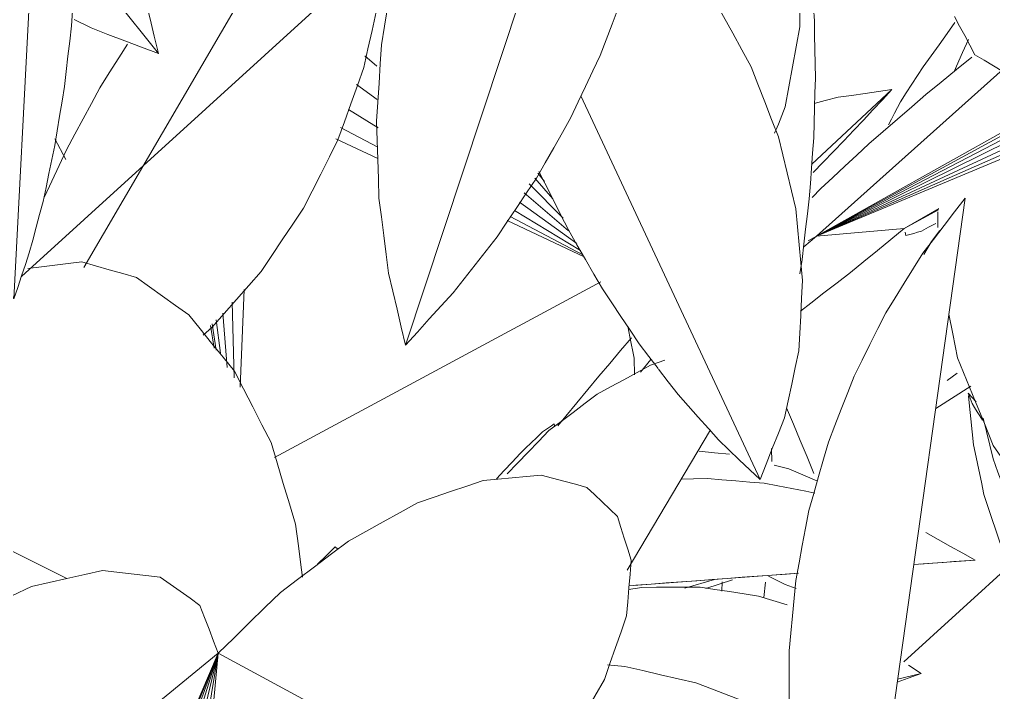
# Model space of a CAD drawing. Header units: metres. Extents: x 13.9 to 26.7, y -0.2 to 3.2.
# Drawn here: x 21.2129 to 21.2813, y 0.8365 to 0.8837 of the extents above; entities that cross this region are included whole.
import ezdxf

# ---------------------------------------------------------------- set-up
doc = ezdxf.new("R2010")
doc.units = ezdxf.units.M
doc.layers.add('Importações nas famílias', color=10, linetype='Continuous', lineweight=5)
doc.layers.add('Vegetação', color=7, linetype='Continuous', lineweight=5)

# ---------------------------------------------------------------- blocks, each defined once
blk = doc.blocks.new('Planta_pergolado_12200 - plantas pergolado_skp_Component_12-V2598-Corte 1')
at = {"layer": 'Importações nas famílias'}
for p, q in [((21.268309, 0.888205), (21.268421, 0.887362)), ((21.267823, 0.866906), (21.267661, 0.865906))]:
    blk.add_line(p, q, dxfattribs=at)
at = {"layer": 'Importações nas famílias', "flags": 128}
for points in [[(21.268421, 0.887362), (21.268487, 0.886428), (21.268553, 0.885495), (21.26862, 0.884561), (21.268686, 0.883628)], [(21.268686, 0.883628), (21.268704, 0.882625), (21.268722, 0.881623), (21.26874, 0.880621), (21.268757, 0.879619)], [(21.268757, 0.879619), (21.268727, 0.878572), (21.268696, 0.877524), (21.268666, 0.876477), (21.268635, 0.87543)], [(21.268635, 0.87543), (21.268557, 0.874362), (21.268478, 0.873294), (21.2684, 0.872227), (21.268321, 0.871159)], [(21.268321, 0.871159), (21.268197, 0.870096), (21.268072, 0.869033), (21.267948, 0.867969), (21.267823, 0.866906)]]:
    blk.add_lwpolyline(points, dxfattribs=at)
blk = doc.blocks.new('Planta_pergolado_12200 - plantas pergolado_skp_Component_16-V2602-Corte 1')
blk.add_blockref('Planta_pergolado_12200 - plantas pergolado_skp_Component_12-V2598-Corte 1', (0, 0))
blk = doc.blocks.new('Planta_pergolado_12200 - plantas pergolado_skp_Component_12-V40-Corte 1')
at = {"layer": 'Importações nas famílias'}
blk.add_line((16.651494, 0.854962), (16.651314, 0.854818), dxfattribs=at)
at = {"layer": 'Importações nas famílias', "flags": 128}
blk.add_lwpolyline([(16.652727, 0.853755), (16.652111, 0.854358), (16.651494, 0.854962)], dxfattribs=at)
blk = doc.blocks.new('Planta_pergolado_12200 - plantas pergolado_skp_Component_12-V41-Corte 1')
at = {"layer": 'Importações nas famílias'}
for p, q in [((16.630907, 0.851985), (16.62998, 0.852133)), ((16.61126, 0.846687), (16.61037, 0.846095)), ((16.61037, 0.846095), (16.612022, 0.845693)), ((16.619569, 0.843859), (16.621411, 0.843412))]:
    blk.add_line(p, q, dxfattribs=at)
at = {"layer": 'Importações nas famílias', "flags": 128}
for points in [[(16.625883, 0.852143), (16.624857, 0.851987), (16.623831, 0.851832), (16.622805, 0.851677), (16.621779, 0.851522)], [(16.62998, 0.852133), (16.628956, 0.852136), (16.627931, 0.852138), (16.626907, 0.85214), (16.625883, 0.852143)], [(16.621779, 0.851522), (16.620775, 0.851212), (16.619771, 0.850903)], [(16.61037, 0.846095), (16.611282, 0.84576), (16.612053, 0.845477)]]:
    blk.add_lwpolyline(points, dxfattribs=at)
blk = doc.blocks.new('Planta_pergolado_12200 - plantas pergolado_skp_Component_12-V42-Corte 1')
at = {"layer": 'Importações nas famílias'}
for p, q in [((16.629362, 0.867701), (16.628357, 0.868058)), ((16.625158, 0.863174), (16.630999, 0.853341))]:
    blk.add_line(p, q, dxfattribs=at)
at = {"layer": 'Importações nas famílias', "flags": 128}
for points in [[(16.633109, 0.865682), (16.632172, 0.866187), (16.631236, 0.866691), (16.630299, 0.867196), (16.629362, 0.867701)], [(16.636492, 0.863123), (16.635646, 0.863763), (16.634801, 0.864403), (16.633955, 0.865042), (16.633109, 0.865682)], [(16.639433, 0.860085), (16.638698, 0.860844), (16.637963, 0.861604), (16.637228, 0.862364), (16.636492, 0.863123)]]:
    blk.add_lwpolyline(points, dxfattribs=at)
blk = doc.blocks.new('Planta_pergolado_12200 - plantas pergolado_skp_Component_17-V2615-Corte 1')
at = {"layer": 'Importações nas famílias'}
blk.add_line((21.25649, 0.858995), (21.257207, 0.859891), dxfattribs=at)
at = {"layer": 'Importações nas famílias', "flags": 128}
for points in [[(21.255838, 0.861406), (21.255078, 0.860513), (21.254318, 0.85962), (21.253558, 0.858728)], [(21.253558, 0.858728), (21.252783, 0.857789), (21.252009, 0.856851), (21.251234, 0.855913), (21.25067, 0.855229)], [(21.250433, 0.855381), (21.250225, 0.855237), (21.250018, 0.855093), (21.24981, 0.85495), (21.249603, 0.854806)], [(21.250446, 0.855178), (21.250439, 0.855279), (21.250433, 0.855381)], [(21.249603, 0.854806), (21.249209, 0.854427), (21.248815, 0.854048), (21.248421, 0.853668), (21.248027, 0.853289)], [(21.248027, 0.853289), (21.247474, 0.8527), (21.24692, 0.852112), (21.246367, 0.851523)]]:
    blk.add_lwpolyline(points, dxfattribs=at)
blk = doc.blocks.new('Planta_pergolado_12200 - plantas pergolado_skp_Component_16-V2616-Corte 1')
blk.add_blockref('Planta_pergolado_12200 - plantas pergolado_skp_Component_17-V2615-Corte 1', (0, 0))
at = {"extrusion": (0, 0, -1), "zscale": -1}
for name in ['Planta_pergolado_12200 - plantas pergolado_skp_Component_12-V42-Corte 1', 'Planta_pergolado_12200 - plantas pergolado_skp_Component_12-V40-Corte 1', 'Planta_pergolado_12200 - plantas pergolado_skp_Component_12-V41-Corte 1']:
    blk.add_blockref(name, (-37.88655, -0.008219), dxfattribs=at)
blk = doc.blocks.new('Planta_pergolado_12200 - plantas pergolado_skp_-V2662-Corte 1')
for name in ['Planta_pergolado_12200 - plantas pergolado_skp_Component_16-V2602-Corte 1', 'Planta_pergolado_12200 - plantas pergolado_skp_Component_16-V2616-Corte 1']:
    blk.add_blockref(name, (0, 0))
blk = doc.blocks.new('Planta_pergolado_12200 - plantas pergolado_skp_Component_12-V143-Corte 1')
at = {"layer": 'Importações nas famílias'}
blk.add_line((16.674042, 0.872356), (16.671835, 0.915134), dxfattribs=at)
at = {"layer": 'Importações nas famílias', "flags": 128}
for points in [[(16.671375, 0.915215), (16.671178, 0.914609), (16.670981, 0.914004)], [(16.670981, 0.914004), (16.670824, 0.913271), (16.670668, 0.912538), (16.670511, 0.911805), (16.670354, 0.911072)], [(16.670354, 0.911072), (16.670242, 0.910229), (16.670129, 0.909386), (16.670016, 0.908543), (16.669903, 0.9077)], [(16.677494, 0.906476), (16.677104, 0.907359), (16.676714, 0.908242), (16.676324, 0.909125), (16.675935, 0.910009)], [(16.669903, 0.9077), (16.669837, 0.906766), (16.669771, 0.905833), (16.669705, 0.904899), (16.669639, 0.903965)], [(16.678679, 0.902778), (16.678383, 0.903702), (16.678086, 0.904627), (16.67779, 0.905551), (16.677494, 0.906476)], [(16.669639, 0.903965), (16.669621, 0.902963), (16.669603, 0.901961), (16.669585, 0.900959), (16.669567, 0.899957)], [(16.679477, 0.898956), (16.679278, 0.899911), (16.679078, 0.900867), (16.678878, 0.901822), (16.678679, 0.902778)], [(16.669567, 0.899957), (16.669598, 0.898909), (16.669629, 0.897862), (16.669659, 0.896815), (16.66969, 0.895768)], [(16.67988, 0.895053), (16.679779, 0.896028), (16.679678, 0.897004), (16.679578, 0.89798), (16.679477, 0.898956)], [(16.66969, 0.895768), (16.669768, 0.8947), (16.669847, 0.893632), (16.669925, 0.892564), (16.670004, 0.891497)], [(16.679882, 0.891112), (16.679881, 0.892097), (16.679881, 0.893082), (16.67988, 0.894067), (16.67988, 0.895053)], [(16.670004, 0.891497), (16.670128, 0.890433), (16.670253, 0.88937), (16.670377, 0.888307), (16.670502, 0.887244)], [(16.679484, 0.887176), (16.679583, 0.88816), (16.679683, 0.889144), (16.679782, 0.890128), (16.679882, 0.891112)], [(16.670502, 0.887244), (16.670669, 0.88621), (16.670837, 0.885177), (16.671004, 0.884143), (16.671172, 0.883109)], [(16.67869, 0.88329), (16.678888, 0.884262), (16.679087, 0.885233), (16.679285, 0.886205), (16.679484, 0.887176)], [(16.677508, 0.879497), (16.677804, 0.880445), (16.678099, 0.881394), (16.678394, 0.882342), (16.67869, 0.88329)], [(16.671172, 0.883109), (16.671379, 0.882129), (16.671585, 0.881149), (16.671792, 0.880169), (16.671999, 0.87919)], [(16.671999, 0.87919), (16.67224, 0.878286), (16.672481, 0.877383), (16.672722, 0.87648), (16.672963, 0.875577)], [(16.675953, 0.875839), (16.676342, 0.876753), (16.676731, 0.877668), (16.67712, 0.878583), (16.677508, 0.879497)], [(16.674042, 0.872356), (16.67452, 0.873227), (16.674997, 0.874097), (16.675475, 0.874968), (16.675953, 0.875839)], [(16.672963, 0.875577), (16.673233, 0.874772), (16.673502, 0.873966), (16.673772, 0.873161), (16.674042, 0.872356)]]:
    blk.add_lwpolyline(points, dxfattribs=at)
blk = doc.blocks.new('Planta_pergolado_12200 - plantas pergolado_skp_Component_16-V2680-Corte 1')
at = {"extrusion": (0, 0, -1), "zscale": -0.9999999999999999}
blk.add_blockref('Planta_pergolado_12200 - plantas pergolado_skp_Component_12-V143-Corte 1', (-37.88655, -0.008219), dxfattribs=at)
blk = doc.blocks.new('Planta_pergolado_12200 - plantas pergolado_skp_Component_17-V2712-Corte 1')
at = {"layer": 'Importações nas famílias'}
for p, q in [((21.19096, 0.80999), (21.226844, 0.839295)), ((21.226844, 0.839295), (21.212754, 0.806351)), ((21.214325, 0.808465), (21.226844, 0.839295)), ((21.21624, 0.810435), (21.226844, 0.839295)), ((21.226844, 0.839295), (21.218367, 0.812126)), ((21.226844, 0.839295), (21.220562, 0.813424)), ((21.222675, 0.81424), (21.226844, 0.839295)), ((21.224562, 0.814518), (21.226844, 0.839295)), ((21.247591, 0.828102), (21.226844, 0.839295))]:
    blk.add_line(p, q, dxfattribs=at)
at = {"layer": 'Importações nas famílias', "flags": 128}
for points in [[(21.24545, 0.851414), (21.246462, 0.851506), (21.247474, 0.851599), (21.248487, 0.851692), (21.249499, 0.851784)], [(21.249499, 0.851784), (21.250303, 0.851569), (21.251106, 0.851354), (21.251909, 0.851138), (21.252712, 0.850923)], [(21.240839, 0.849835), (21.241991, 0.85023), (21.243144, 0.850624), (21.244297, 0.851019), (21.24545, 0.851414)], [(21.252712, 0.850923), (21.253251, 0.850414), (21.253791, 0.849905), (21.25433, 0.849396), (21.254869, 0.848887)], [(21.235981, 0.847157), (21.237196, 0.847827), (21.23841, 0.848496), (21.239624, 0.849166), (21.240839, 0.849835)], [(21.254869, 0.848887), (21.255108, 0.84812), (21.255346, 0.847352), (21.255585, 0.846585), (21.255823, 0.845817)], [(21.231208, 0.843562), (21.232401, 0.844461), (21.233594, 0.84536), (21.234788, 0.846259), (21.235981, 0.847157)], [(21.255823, 0.845817), (21.255745, 0.844843), (21.255666, 0.843869), (21.255588, 0.842895), (21.255509, 0.84192)], [(21.213738, 0.84397), (21.214982, 0.84425), (21.216227, 0.84453), (21.217472, 0.844809), (21.218717, 0.845089)], [(21.218717, 0.845089), (21.219731, 0.844976), (21.220745, 0.844862), (21.221759, 0.844749), (21.222774, 0.844635)], [(21.222774, 0.844635), (21.223471, 0.844138), (21.224168, 0.843641), (21.224865, 0.843144), (21.225562, 0.842647)], [(21.208262, 0.841375), (21.209631, 0.842024), (21.211, 0.842673), (21.212369, 0.843321), (21.213738, 0.84397)], [(21.226844, 0.839295), (21.227935, 0.840362), (21.229026, 0.841429), (21.230117, 0.842495), (21.231208, 0.843562)], [(21.225562, 0.842647), (21.225883, 0.841809), (21.226203, 0.840971), (21.226524, 0.840133), (21.226844, 0.839295)], [(21.255509, 0.84192), (21.255119, 0.840806), (21.254729, 0.839692), (21.254339, 0.838578), (21.253949, 0.837464)], [(21.253949, 0.837464), (21.253273, 0.836285), (21.252598, 0.835107), (21.251923, 0.833929), (21.251248, 0.83275)]]:
    blk.add_lwpolyline(points, dxfattribs=at)
blk = doc.blocks.new('Planta_pergolado_12200 - plantas pergolado_skp_Component_16-V2713-Corte 1')
blk.add_blockref('Planta_pergolado_12200 - plantas pergolado_skp_Component_17-V2712-Corte 1', (0, 0))
blk = doc.blocks.new('Planta_pergolado_12200 - plantas pergolado_skp_Component_12-V120-Corte 1')
at = {"layer": 'Importações nas famílias'}
for p, q in [((16.76174, 0.54375), (16.75397, 0.599034)), ((16.755746, 0.596755), (16.756338, 0.595996)), ((16.756338, 0.595996), (16.75688, 0.595076))]:
    blk.add_line(p, q, dxfattribs=at)
at = {"layer": 'Importações nas famílias', "flags": 128}
for points in [[(16.756939, 0.59516), (16.756196, 0.596129), (16.755454, 0.597097), (16.754712, 0.598065), (16.75397, 0.599034)], [(16.759547, 0.590984), (16.758895, 0.592028), (16.758243, 0.593072), (16.757591, 0.594116), (16.756939, 0.59516)], [(16.761766, 0.586552), (16.761211, 0.58766), (16.760656, 0.588768), (16.760102, 0.589876), (16.759547, 0.590984)], [(16.763571, 0.581913), (16.763119, 0.583073), (16.762668, 0.584232), (16.762217, 0.585392), (16.761766, 0.586552)], [(16.764941, 0.577118), (16.764599, 0.578317), (16.764256, 0.579516), (16.763913, 0.580714), (16.763571, 0.581913)], [(16.765863, 0.572222), (16.765632, 0.573446), (16.765402, 0.57467), (16.765172, 0.575894), (16.764941, 0.577118)], [(16.766324, 0.567278), (16.766209, 0.568514), (16.766094, 0.56975), (16.765978, 0.570986), (16.765863, 0.572222)], [(16.766322, 0.562341), (16.766322, 0.563575), (16.766323, 0.56481), (16.766324, 0.566044), (16.766324, 0.567278)]]:
    blk.add_lwpolyline(points, dxfattribs=at)
blk = doc.blocks.new('Planta_pergolado_12200 - plantas pergolado_skp_Component_17-V2722-Corte 1')
at = {"layer": 'Importações nas famílias', "flags": 128}
for points in [[(21.279956, 0.881262), (21.279594, 0.881931), (21.279232, 0.882601), (21.27887, 0.88327), (21.278508, 0.883939)], [(21.282557, 0.879683), (21.281907, 0.880078), (21.281257, 0.880472), (21.280606, 0.880867), (21.279956, 0.881262)]]:
    blk.add_lwpolyline(points, dxfattribs=at)
blk = doc.blocks.new('Planta_pergolado_12200 - plantas pergolado_skp_Component_16-V2723-Corte 1')
blk.add_blockref('Planta_pergolado_12200 - plantas pergolado_skp_Component_17-V2722-Corte 1', (0, 0))
at = {"extrusion": (0, 0, -1), "zscale": -0.9999999999999998}
blk.add_blockref('Planta_pergolado_12200 - plantas pergolado_skp_Component_12-V120-Corte 1', (-38.033239, 0.272177), dxfattribs=at)
blk = doc.blocks.new('Planta_pergolado_12200 - plantas pergolado_skp_-V2728-Corte 1')
at = {"layer": 'Importações nas famílias'}
blk.add_line((21.265794, 0.913678), (21.213048, 0.8657), dxfattribs=at)
for name in ['Planta_pergolado_12200 - plantas pergolado_skp_Component_16-V2723-Corte 1', 'Planta_pergolado_12200 - plantas pergolado_skp_Component_16-V2713-Corte 1']:
    blk.add_blockref(name, (0, 0))
blk = doc.blocks.new('Planta_pergolado_12200 - plantas pergolado_skp_-V2729-Corte 1')
for name in ['Planta_pergolado_12200 - plantas pergolado_skp_-V2728-Corte 1', 'Planta_pergolado_12200 - plantas pergolado_skp_Component_16-V2680-Corte 1']:
    blk.add_blockref(name, (0, 0))
blk = doc.blocks.new('Planta_pergolado_12200 - plantas pergolado_skp_Component_12-V2739-Corte 1')
at = {"layer": 'Importações nas famílias'}
blk.add_line((21.268492, 0.873573), (21.274124, 0.878811), dxfattribs=at)
at = {"layer": 'Importações nas famílias', "flags": 128}
for points in [[(21.270359, 0.878274), (21.2713, 0.878408), (21.272242, 0.878543), (21.273183, 0.878677), (21.274124, 0.878811)], [(21.274124, 0.878811), (21.273457, 0.8781), (21.272791, 0.877389), (21.272124, 0.876677), (21.271457, 0.875966)], [(21.268664, 0.877844), (21.269446, 0.878043), (21.270359, 0.878274)], [(21.271457, 0.875966), (21.270741, 0.875223), (21.270026, 0.874479), (21.26931, 0.873736), (21.268594, 0.872992)]]:
    blk.add_lwpolyline(points, dxfattribs=at)
blk = doc.blocks.new('Planta_pergolado_12200 - plantas pergolado_skp_Component_12-V224-Corte 1')
at = {"layer": 'Importações nas famílias'}
for p, q in [((16.620865, 0.861857), (16.620848, 0.860945)), ((16.621285, 0.852485), (16.621409, 0.851422)), ((16.624367, 0.851872), (16.624334, 0.85251))]:
    blk.add_line(p, q, dxfattribs=at)
blk = doc.blocks.new('Planta_pergolado_12200 - plantas pergolado_skp_Component_17-V2740-Corte 1')
at = {"layer": 'Importações nas famílias', "flags": 128}
for points in [[(21.278551, 0.883516), (21.277995, 0.88274), (21.277438, 0.881963), (21.276882, 0.881187), (21.276326, 0.88041)], [(21.276326, 0.88041), (21.275929, 0.879799), (21.275532, 0.879187), (21.275135, 0.878575), (21.274738, 0.877963)], [(21.274738, 0.877963), (21.274527, 0.877557), (21.274316, 0.877151), (21.274105, 0.876746), (21.273894, 0.87634)]]:
    blk.add_lwpolyline(points, dxfattribs=at)
blk = doc.blocks.new('Planta_pergolado_12200 - plantas pergolado_skp_Component_16-V2741-Corte 1')
for name in ['Planta_pergolado_12200 - plantas pergolado_skp_Component_17-V2740-Corte 1', 'Planta_pergolado_12200 - plantas pergolado_skp_Component_12-V2739-Corte 1']:
    blk.add_blockref(name, (0, 0))
at = {"extrusion": (0, 0, -1), "zscale": -0.9999999999999999}
blk.add_blockref('Planta_pergolado_12200 - plantas pergolado_skp_Component_12-V224-Corte 1', (-37.88655, -0.008219), dxfattribs=at)
blk = doc.blocks.new('Planta_pergolado_12200 - plantas pergolado_skp_-V2810-Corte 1')
at = {"layer": 'Importações nas famílias'}
blk.add_line((21.285654, 0.848417), (21.274958, 0.838688), dxfattribs=at)
blk = doc.blocks.new('Planta_pergolado_12200 - plantas pergolado_skp_-V2811-Corte 1')
for name in ['Planta_pergolado_12200 - plantas pergolado_skp_-V2810-Corte 1', 'Planta_pergolado_12200 - plantas pergolado_skp_Component_16-V2741-Corte 1']:
    blk.add_blockref(name, (0, 0))
blk = doc.blocks.new('Planta_pergolado_12200 - plantas pergolado_skp_Component_12-V343-Corte 1')
at = {"layer": 'Importações nas famílias'}
for p, q in [((16.608557, 0.866644), (16.607845, 0.867158)), ((16.609353, 0.864682), (16.606888, 0.866236))]:
    blk.add_line(p, q, dxfattribs=at)
blk = doc.blocks.new('Planta_pergolado_12200 - plantas pergolado_skp_Component_17-V2828-Corte 1')
at = {"layer": 'Importações nas famílias'}
for p, q in [((21.281939, 0.880257), (21.268829, 0.868546)), ((21.268829, 0.868546), (21.282386, 0.876106)), ((21.282386, 0.87587), (21.268829, 0.868546)), ((21.282386, 0.87557), (21.268829, 0.868546)), ((21.268829, 0.868546), (21.282386, 0.875218)), ((21.268829, 0.868546), (21.283033, 0.875145)), ((21.282972, 0.874746), (21.268829, 0.868546)), ((21.282386, 0.874202), (21.268829, 0.868546)), ((21.269139, 0.871878), (21.268527, 0.871249)), ((21.27741, 0.870465), (21.274993, 0.86907)), ((21.274993, 0.86907), (21.277393, 0.870407)), ((21.274993, 0.86907), (21.277384, 0.870378)), ((21.274993, 0.86907), (21.268829, 0.868546)), ((21.268829, 0.868546), (21.267939, 0.867782)), ((21.268246, 0.86822), (21.268829, 0.868546))]:
    blk.add_line(p, q, dxfattribs=at)
at = {"layer": 'Importações nas famílias', "flags": 128}
for points in [[(21.279737, 0.881096), (21.278662, 0.880219), (21.277588, 0.879342), (21.276513, 0.878465)], [(21.276513, 0.878465), (21.275512, 0.877599), (21.27451, 0.876733), (21.273509, 0.875867), (21.272508, 0.875001)], [(21.272508, 0.875001), (21.271665, 0.874221), (21.270823, 0.87344), (21.269981, 0.872659), (21.269139, 0.871878)], [(21.271221, 0.865995), (21.272164, 0.866764), (21.273107, 0.867532), (21.27405, 0.868301), (21.274993, 0.86907)], [(21.27511, 0.868573), (21.275383, 0.868651), (21.275657, 0.868729), (21.27593, 0.868807), (21.276203, 0.868884)], [(21.276203, 0.868884), (21.276701, 0.869158), (21.277199, 0.869433)], [(21.275052, 0.868822), (21.275081, 0.868698), (21.27511, 0.868573)], [(21.267718, 0.863283), (21.268428, 0.863832), (21.269359, 0.864553), (21.27029, 0.865274), (21.271221, 0.865995)]]:
    blk.add_lwpolyline(points, dxfattribs=at)
blk = doc.blocks.new('Planta_pergolado_12200 - plantas pergolado_skp_Component_16-V2829-Corte 1')
blk.add_blockref('Planta_pergolado_12200 - plantas pergolado_skp_Component_17-V2828-Corte 1', (0, 0))
at = {"extrusion": (0, 0, -1), "zscale": -1}
blk.add_blockref('Planta_pergolado_12200 - plantas pergolado_skp_Component_12-V343-Corte 1', (-37.88655, -0.008219), dxfattribs=at)
blk = doc.blocks.new('Planta_pergolado_12200 - plantas pergolado_skp_Component_12-V2869-Corte 1')
at = {"layer": 'Importações nas famílias'}
for p, q in [((21.217411, 0.866334), (21.23762, 0.900898)), ((21.226405, 0.862131), (21.225798, 0.861602))]:
    blk.add_line(p, q, dxfattribs=at)
at = {"layer": 'Importações nas famílias', "flags": 128}
for points in [[(21.238225, 0.885577), (21.237935, 0.884273), (21.237644, 0.882968), (21.237353, 0.881664), (21.237062, 0.880359)], [(21.218541, 0.878931), (21.219202, 0.879986), (21.219863, 0.88104), (21.220468, 0.882006)], [(21.237062, 0.880359), (21.236609, 0.879092), (21.236156, 0.877825), (21.235703, 0.876558), (21.235249, 0.87529)], [(21.216185, 0.874597), (21.216774, 0.87568), (21.217363, 0.876764), (21.217952, 0.877848), (21.218541, 0.878931)], [(21.235249, 0.87529), (21.234644, 0.87409), (21.234039, 0.87289), (21.233434, 0.871689), (21.232829, 0.870489)], [(21.214655, 0.871294), (21.215165, 0.872395), (21.215675, 0.873496), (21.216185, 0.874597)], [(21.232829, 0.870489), (21.232086, 0.869384), (21.231343, 0.868278), (21.2306, 0.867173), (21.229857, 0.866068)], [(21.229857, 0.866068), (21.228994, 0.865084), (21.228131, 0.864099), (21.227268, 0.863115), (21.226405, 0.862131)]]:
    blk.add_lwpolyline(points, dxfattribs=at)
blk = doc.blocks.new('Planta_pergolado_12200 - plantas pergolado_skp_Component_12-V2870-Corte 1')
at = {"layer": 'Importações nas famílias'}
blk.add_line((21.264874, 0.851466), (21.252284, 0.878374), dxfattribs=at)
at = {"layer": 'Importações nas famílias', "flags": 128}
for points in [[(21.261665, 0.885109), (21.26231, 0.883937), (21.262955, 0.882765), (21.263599, 0.881592), (21.264244, 0.88042)], [(21.264244, 0.88042), (21.264724, 0.879189), (21.265203, 0.877959), (21.265683, 0.876728), (21.266163, 0.875497)], [(21.266163, 0.875497), (21.266466, 0.874237), (21.26677, 0.872977), (21.267073, 0.871717), (21.267377, 0.870457)], [(21.251418, 0.868973), (21.250868, 0.870065), (21.250318, 0.871156), (21.249769, 0.872247), (21.249356, 0.873068)], [(21.267377, 0.870457), (21.267497, 0.869197), (21.267617, 0.867937), (21.267737, 0.866677), (21.267857, 0.865417)], [(21.253817, 0.864838), (21.253217, 0.865872), (21.252617, 0.866906), (21.252017, 0.86794), (21.251418, 0.868973)], [(21.256392, 0.860978), (21.255749, 0.861943), (21.255105, 0.862908), (21.254461, 0.863873), (21.253817, 0.864838)], [(21.267857, 0.865417), (21.267791, 0.864187), (21.267725, 0.862957), (21.267659, 0.861726), (21.267593, 0.860496)], [(21.257721, 0.859249), (21.257073, 0.860093), (21.256392, 0.860978)], [(21.267593, 0.860496), (21.267343, 0.859324), (21.267092, 0.858153), (21.266841, 0.856981), (21.266591, 0.855809)], [(21.259114, 0.857438), (21.258433, 0.858323), (21.257753, 0.859208)], [(21.261951, 0.854255), (21.261242, 0.855051), (21.260532, 0.855847), (21.259823, 0.856642), (21.259114, 0.857438)], [(21.266591, 0.855809), (21.266161, 0.854724), (21.265732, 0.853638), (21.265303, 0.852552), (21.264874, 0.851466)], [(21.264874, 0.851466), (21.264143, 0.852164), (21.263412, 0.852861), (21.262682, 0.853558), (21.261951, 0.854255)]]:
    blk.add_lwpolyline(points, dxfattribs=at)
blk = doc.blocks.new('Planta_pergolado_12200 - plantas pergolado_skp_Component_17-V2872-Corte 1')
at = {"layer": 'Importações nas famílias'}
for p, q in [((21.237975, 0.880463), (21.237129, 0.881189)), ((21.238002, 0.878111), (21.236543, 0.879162)), ((21.238078, 0.876142), (21.23598, 0.877414)), ((21.238054, 0.874777), (21.235437, 0.876149)), ((21.215376, 0.875358), (21.216153, 0.873909)), ((21.235103, 0.875369), (21.238041, 0.873971)), ((21.250323, 0.871156), (21.249063, 0.872597)), ((21.249751, 0.872369), (21.249284, 0.872953)), ((21.251053, 0.869798), (21.248657, 0.872209)), ((21.252017, 0.868015), (21.247986, 0.870919)), ((21.251427, 0.868915), (21.248327, 0.871576)), ((21.252279, 0.867532), (21.247643, 0.870343)), ((21.247134, 0.869643), (21.252524, 0.867078)), ((21.252439, 0.867236), (21.24733, 0.869914)), ((21.228674, 0.864806), (21.228387, 0.857939)), ((21.253696, 0.865335), (21.230788, 0.853017)), ((21.227834, 0.863906), (21.227958, 0.858604)), ((21.227483, 0.859339), (21.22717, 0.863139)), ((21.226292, 0.862263), (21.226561, 0.860694)), ((21.226416, 0.862386), (21.226707, 0.860541)), ((21.226999, 0.860334), (21.226699, 0.862669)), ((21.256066, 0.858806), (21.256031, 0.859991))]:
    blk.add_line(p, q, dxfattribs=at)
at = {"layer": 'Importações nas famílias', "flags": 128}
for points in [[(21.267666, 0.88321), (21.267672, 0.884715), (21.267679, 0.886221), (21.267686, 0.887727), (21.26769, 0.888638)], [(21.266643, 0.877598), (21.266898, 0.879001), (21.267154, 0.880404), (21.26741, 0.881807), (21.267666, 0.88321)], [(21.265896, 0.875754), (21.266155, 0.876393), (21.266643, 0.877598)], [(21.256031, 0.859991), (21.25574, 0.861484), (21.255596, 0.862222)]]:
    blk.add_lwpolyline(points, dxfattribs=at)
blk = doc.blocks.new('Planta_pergolado_12200 - plantas pergolado_skp_Component_16-V2873-Corte 1')
for name in ['Planta_pergolado_12200 - plantas pergolado_skp_Component_17-V2872-Corte 1', 'Planta_pergolado_12200 - plantas pergolado_skp_Component_12-V2870-Corte 1', 'Planta_pergolado_12200 - plantas pergolado_skp_Component_12-V2869-Corte 1']:
    blk.add_blockref(name, (0, 0))
blk = doc.blocks.new('Planta_pergolado_12200 - plantas pergolado_skp_Component_17-V2889-Corte 1')
at = {"layer": 'Importações nas famílias'}
blk.add_line((21.277343, 0.870244), (21.277356, 0.869155), dxfattribs=at)
at = {"layer": 'Importações nas famílias', "flags": 128}
for points in [[(21.279492, 0.882327), (21.279084, 0.881405), (21.278493, 0.880071)], [(21.278125, 0.86307), (21.278398, 0.861698), (21.278735, 0.859997)], [(21.278735, 0.859997), (21.279361, 0.858462), (21.279986, 0.856928), (21.280612, 0.855393), (21.281238, 0.853859)], [(21.281238, 0.853859), (21.282098, 0.852622), (21.282958, 0.851385), (21.283818, 0.850148), (21.284678, 0.848911)]]:
    blk.add_lwpolyline(points, dxfattribs=at)
blk = doc.blocks.new('Planta_pergolado_12200 - plantas pergolado_skp_Component_16-V2890-Corte 1')
blk.add_blockref('Planta_pergolado_12200 - plantas pergolado_skp_Component_17-V2889-Corte 1', (0, 0))
blk = doc.blocks.new('Planta_pergolado_12200 - plantas pergolado_skp_-V2894-Corte 1')
for name in ['Planta_pergolado_12200 - plantas pergolado_skp_Component_16-V2890-Corte 1', 'Planta_pergolado_12200 - plantas pergolado_skp_Component_16-V2873-Corte 1']:
    blk.add_blockref(name, (0, 0))
blk = doc.blocks.new('Planta_pergolado_12200 - plantas pergolado_skp_-V2895-Corte 1')
for name in ['Planta_pergolado_12200 - plantas pergolado_skp_-V2894-Corte 1', 'Planta_pergolado_12200 - plantas pergolado_skp_Component_16-V2829-Corte 1']:
    blk.add_blockref(name, (0, 0))
blk = doc.blocks.new('Planta_pergolado_12200 - plantas pergolado_skp_-V2968-Corte 1')
for name in ['Planta_pergolado_12200 - plantas pergolado_skp_-V2895-Corte 1', 'Planta_pergolado_12200 - plantas pergolado_skp_-V2729-Corte 1', 'Planta_pergolado_12200 - plantas pergolado_skp_-V2811-Corte 1', 'Planta_pergolado_12200 - plantas pergolado_skp_-V2662-Corte 1']:
    blk.add_blockref(name, (0, 0))
blk = doc.blocks.new('Planta_pergolado_12200 - plantas pergolado_skp_Component_12-V2982-Corte 1')
at = {"layer": 'Importações nas famílias'}
for p, q in [((21.26585, 0.852475), (21.266888, 0.852214)), ((21.261681, 0.844469), (21.259602, 0.843846))]:
    blk.add_line(p, q, dxfattribs=at)
at = {"layer": 'Importações nas famílias', "flags": 128}
for points in [[(21.260608, 0.853455), (21.261672, 0.853355), (21.262736, 0.853256)], [(21.266888, 0.852214), (21.267876, 0.851799), (21.268863, 0.851383)], [(21.262949, 0.844432), (21.26201, 0.844131), (21.261072, 0.843831)]]:
    blk.add_lwpolyline(points, dxfattribs=at)
blk = doc.blocks.new('Planta_pergolado_12200 - plantas pergolado_skp_Component_16-V2983-Corte 1')
blk.add_blockref('Planta_pergolado_12200 - plantas pergolado_skp_Component_12-V2982-Corte 1', (0, 0))
blk = doc.blocks.new('Planta_pergolado_12200 - plantas pergolado_skp_-V3034-Corte 1')
blk.add_blockref('Planta_pergolado_12200 - plantas pergolado_skp_Component_16-V2983-Corte 1', (0, 0))
blk = doc.blocks.new('Planta_pergolado_12200 - plantas pergolado_skp_Component_12-V3058-Corte 1')
at = {"layer": 'Importações nas famílias'}
for p, q in [((21.279977, 0.845826), (21.275656, 0.845505)), ((21.276118, 0.845541), (21.276976, 0.845604)), ((21.267564, 0.844905), (21.255652, 0.844022)), ((21.25616, 0.844064), (21.257222, 0.844143))]:
    blk.add_line(p, q, dxfattribs=at)
at = {"layer": 'Importações nas famílias', "flags": 128}
for points in [[(21.261194, 0.851543), (21.260202, 0.851522), (21.259342, 0.851504)], [(21.26515, 0.851209), (21.264161, 0.851292), (21.263172, 0.851376), (21.262183, 0.851459), (21.261194, 0.851543)], [(21.268707, 0.850525), (21.268075, 0.850646), (21.2671, 0.850834), (21.266125, 0.851021), (21.26515, 0.851209)], [(21.279977, 0.845826), (21.279109, 0.846307), (21.278241, 0.846789), (21.277373, 0.847271), (21.276505, 0.847752)], [(21.276976, 0.845604), (21.277726, 0.84566), (21.278477, 0.845715), (21.279227, 0.84577), (21.279977, 0.845826)], [(21.257222, 0.844143), (21.258292, 0.844222), (21.259362, 0.844301), (21.260432, 0.844381), (21.261502, 0.84446)], [(21.261502, 0.84446), (21.262555, 0.844538), (21.263608, 0.844616), (21.264661, 0.844694), (21.265714, 0.844772)], [(21.265714, 0.844772), (21.266726, 0.844847), (21.267565, 0.844909)]]:
    blk.add_lwpolyline(points, dxfattribs=at)
blk = doc.blocks.new('Planta_pergolado_12200 - plantas pergolado_skp_Component_16-V3060-Corte 1')
blk.add_blockref('Planta_pergolado_12200 - plantas pergolado_skp_Component_12-V3058-Corte 1', (0, 0))
blk = doc.blocks.new('Planta_pergolado_12200 - plantas pergolado_skp_Component_12-V711-Corte 1')
at = {"layer": 'Importações nas famílias'}
blk.add_line((16.632497, 0.911522), (16.646568, 0.869107), dxfattribs=at)
at = {"layer": 'Importações nas famílias', "flags": 128}
for points in [[(16.64202, 0.908931), (16.641375, 0.909799), (16.64073, 0.910667), (16.640085, 0.911535), (16.63944, 0.912403)], [(16.628769, 0.909605), (16.628762, 0.908895), (16.628752, 0.907867), (16.628743, 0.90684)], [(16.644238, 0.90487), (16.643684, 0.905886), (16.643129, 0.906901), (16.642575, 0.907916), (16.64202, 0.908931)], [(16.628743, 0.90684), (16.628842, 0.905776), (16.628942, 0.904712), (16.629042, 0.903649), (16.629142, 0.902585)], [(16.646041, 0.900317), (16.64559, 0.901455), (16.645139, 0.902594), (16.644689, 0.903732), (16.644238, 0.90487)], [(16.629142, 0.902585), (16.62935, 0.901497), (16.629557, 0.900409), (16.629765, 0.899321), (16.629973, 0.898233)], [(16.647387, 0.895378), (16.647051, 0.896613), (16.646714, 0.897847), (16.646378, 0.899082), (16.646041, 0.900317)], [(16.629973, 0.898233), (16.630287, 0.897133), (16.630601, 0.896032), (16.630915, 0.894932), (16.631229, 0.893832)], [(16.648245, 0.890168), (16.648031, 0.891471), (16.647816, 0.892773), (16.647602, 0.894075), (16.647387, 0.895378)], [(16.631229, 0.893832), (16.631645, 0.892732), (16.632061, 0.891631), (16.632477, 0.890531), (16.632893, 0.889431)], [(16.648594, 0.884811), (16.648507, 0.88615), (16.64842, 0.88749), (16.648332, 0.888829), (16.648245, 0.890168)], [(16.632893, 0.889431), (16.633407, 0.888343), (16.633921, 0.887255), (16.634435, 0.886167), (16.634949, 0.885079)], [(16.634949, 0.885079), (16.635555, 0.884015), (16.636162, 0.882951), (16.636768, 0.881888), (16.637374, 0.880824)], [(16.648426, 0.879431), (16.648468, 0.880776), (16.64851, 0.882121), (16.648552, 0.883466), (16.648594, 0.884811)], [(16.637374, 0.880824), (16.638065, 0.879797), (16.638757, 0.878769), (16.639448, 0.877741), (16.640139, 0.876714)], [(16.647746, 0.874155), (16.647916, 0.875474), (16.648086, 0.876793), (16.648256, 0.878112), (16.648426, 0.879431)], [(16.640139, 0.876714), (16.640908, 0.875734), (16.641678, 0.874754), (16.642447, 0.873774), (16.643216, 0.872794)], [(16.646568, 0.869107), (16.646863, 0.870369), (16.647157, 0.871631), (16.647452, 0.872893), (16.647746, 0.874155)], [(16.643216, 0.872794), (16.644054, 0.871872), (16.644892, 0.870951), (16.64573, 0.870029), (16.646568, 0.869107)]]:
    blk.add_lwpolyline(points, dxfattribs=at)
blk = doc.blocks.new('Planta_pergolado_12200 - plantas pergolado_skp_Component_12-V3107-Corte 1')
at = {"layer": 'Importações nas famílias'}
for p, q in [((21.189347, 0.923066), (21.203071, 0.905871)), ((21.196872, 0.919801), (21.19778, 0.919217)), ((21.204817, 0.913898), (21.205629, 0.913118)), ((21.207617, 0.900174), (21.20916, 0.898242)), ((21.197819, 0.898292), (21.197056, 0.899154)), ((21.216867, 0.888585), (21.222642, 0.881348)), ((21.217917, 0.883133), (21.216746, 0.883719))]:
    blk.add_line(p, q, dxfattribs=at)
at = {"layer": 'Importações nas famílias', "flags": 128}
for points in [[(21.188884, 0.919509), (21.189, 0.920398), (21.189116, 0.921288), (21.189231, 0.922177), (21.189347, 0.923066)], [(21.189347, 0.923066), (21.190295, 0.922718), (21.191243, 0.92237), (21.192192, 0.922022), (21.19314, 0.921675)], [(21.19314, 0.921675), (21.194073, 0.921206), (21.195006, 0.920738), (21.195939, 0.920269), (21.196872, 0.919801)], [(21.189145, 0.915657), (21.18908, 0.91662), (21.189015, 0.917583), (21.18895, 0.918546), (21.188884, 0.919509)], [(21.190124, 0.911598), (21.18988, 0.912613), (21.189635, 0.913627), (21.18939, 0.914642), (21.189145, 0.915657)], [(21.191798, 0.90743), (21.191379, 0.908472), (21.190961, 0.909514), (21.190543, 0.910556), (21.190124, 0.911598)], [(21.194127, 0.903249), (21.193544, 0.904295), (21.192962, 0.90534), (21.19238, 0.906385), (21.191798, 0.90743)], [(21.197056, 0.899154), (21.196324, 0.900178), (21.195592, 0.901202), (21.194859, 0.902226), (21.194127, 0.903249)], [(21.216684, 0.898142), (21.216898, 0.89772), (21.217459, 0.896618), (21.218019, 0.895516)], [(21.218019, 0.895516), (21.218496, 0.894367), (21.218972, 0.893217), (21.219448, 0.892067), (21.219924, 0.890917)], [(21.204431, 0.891601), (21.203453, 0.892511), (21.202475, 0.893421), (21.201497, 0.894331)], [(21.206567, 0.889961), (21.205499, 0.890781), (21.204431, 0.891601)], [(21.219924, 0.890917), (21.220311, 0.889732), (21.220697, 0.888547), (21.221084, 0.887362), (21.221471, 0.886177)], [(21.221471, 0.886177), (21.221764, 0.88497), (21.222057, 0.883763), (21.22235, 0.882555), (21.222642, 0.881348)], [(21.222642, 0.881348), (21.221461, 0.881794), (21.22028, 0.882241), (21.219098, 0.882687), (21.217917, 0.883133)]]:
    blk.add_lwpolyline(points, dxfattribs=at)
blk = doc.blocks.new('Planta_pergolado_12200 - plantas pergolado_skp_Component_12-V3108-Corte 1')
at = {"layer": 'Importações nas famílias'}
for p, q in [((21.254166, 0.838482), (21.255387, 0.838363)), ((21.262399, 0.825836), (21.247687, 0.828224)), ((21.274992, 0.827802), (21.275733, 0.826978)), ((21.27798, 0.823307), (21.272658, 0.824171))]:
    blk.add_line(p, q, dxfattribs=at)
at = {"layer": 'Importações nas famílias', "flags": 128}
for points in [[(21.255387, 0.838363), (21.256633, 0.838076), (21.257879, 0.837789), (21.259124, 0.837502), (21.26037, 0.837215)], [(21.26037, 0.837215), (21.261527, 0.836775), (21.262684, 0.836335), (21.263841, 0.835895), (21.264999, 0.835455)], [(21.264999, 0.835455), (21.26604, 0.834872), (21.267082, 0.834289)], [(21.275733, 0.826978), (21.276295, 0.82606), (21.276856, 0.825142), (21.277418, 0.824225), (21.27798, 0.823307)], [(21.27798, 0.823307), (21.277074, 0.823049), (21.276169, 0.822792), (21.275263, 0.822534), (21.274358, 0.822276)], [(21.256848, 0.821453), (21.256069, 0.821554), (21.254894, 0.821705)], [(21.274358, 0.822276), (21.273375, 0.822098), (21.272393, 0.82192)]]:
    blk.add_lwpolyline(points, dxfattribs=at)
blk = doc.blocks.new('Planta_pergolado_12200 - plantas pergolado_skp_Component_17-V3109-Corte 1')
at = {"layer": 'Importações nas famílias'}
blk.add_line((21.207129, 0.849054), (21.216227, 0.844543), dxfattribs=at)
at = {"layer": 'Importações nas famílias', "flags": 128}
for points in [[(21.217265, 0.86674), (21.216321, 0.866621), (21.215377, 0.866502), (21.214433, 0.866383), (21.213489, 0.866264)], [(21.221114, 0.865633), (21.220152, 0.86591), (21.219189, 0.866187), (21.218227, 0.866463), (21.217265, 0.86674)], [(21.224772, 0.863018), (21.223857, 0.863672), (21.222943, 0.864326), (21.222028, 0.864979), (21.221114, 0.865633)], [(21.22799, 0.859073), (21.227186, 0.860059), (21.226381, 0.861046), (21.225576, 0.862032), (21.224772, 0.863018)], [(21.23055, 0.854067), (21.22991, 0.855319), (21.22927, 0.85657), (21.22863, 0.857822), (21.22799, 0.859073)], [(21.232277, 0.848341), (21.231845, 0.849773), (21.231414, 0.851204), (21.230982, 0.852636), (21.23055, 0.854067)], [(21.232752, 0.844635), (21.232665, 0.845314), (21.232471, 0.846827), (21.232277, 0.848341)]]:
    blk.add_lwpolyline(points, dxfattribs=at)
blk = doc.blocks.new('Planta_pergolado_12200 - plantas pergolado_skp_Component_16-V3110-Corte 1')
for name in ['Planta_pergolado_12200 - plantas pergolado_skp_Component_12-V3107-Corte 1', 'Planta_pergolado_12200 - plantas pergolado_skp_Component_17-V3109-Corte 1', 'Planta_pergolado_12200 - plantas pergolado_skp_Component_12-V3108-Corte 1']:
    blk.add_blockref(name, (0, 0))
at = {"extrusion": (0, 0, -1), "zscale": -1}
blk.add_blockref('Planta_pergolado_12200 - plantas pergolado_skp_Component_12-V711-Corte 1', (-37.88655, -0.008219), dxfattribs=at)
blk = doc.blocks.new('Planta_pergolado_12200 - plantas pergolado_skp_-V3113-Corte 1')
blk.add_blockref('Planta_pergolado_12200 - plantas pergolado_skp_Component_16-V3110-Corte 1', (0, 0))
blk = doc.blocks.new('Planta_pergolado_12200 - plantas pergolado_skp_-V3114-Corte 1')
for name in ['Planta_pergolado_12200 - plantas pergolado_skp_-V3113-Corte 1', 'Planta_pergolado_12200 - plantas pergolado_skp_Component_16-V3060-Corte 1']:
    blk.add_blockref(name, (0, 0))
blk = doc.blocks.new('Planta_pergolado_12200 - plantas pergolado_skp_Component_12-V761-Corte 1')
at = {"layer": 'Importações nas famílias'}
for p, q in [((16.619914, 0.85234), (16.621085, 0.852926)), ((16.619137, 0.852047), (16.619914, 0.85234))]:
    blk.add_line(p, q, dxfattribs=at)
at = {"layer": 'Importações nas famílias', "flags": 128}
blk.add_lwpolyline([(16.619812, 0.864724), (16.619336, 0.863574), (16.618859, 0.862424), (16.618383, 0.861275), (16.617907, 0.860125)], dxfattribs=at)
blk = doc.blocks.new('Planta_pergolado_12200 - plantas pergolado_skp_Component_16-V3168-Corte 1')
at = {"extrusion": (0, 0, -1), "zscale": -1}
blk.add_blockref('Planta_pergolado_12200 - plantas pergolado_skp_Component_12-V761-Corte 1', (-37.88655, -0.008219), dxfattribs=at)
blk = doc.blocks.new('Planta_pergolado_12200 - plantas pergolado_skp_-V3171-Corte 1')
blk.add_blockref('Planta_pergolado_12200 - plantas pergolado_skp_Component_16-V3168-Corte 1', (0, 0))
blk = doc.blocks.new('Planta_pergolado_12200 - plantas pergolado_skp_-V3172-Corte 1')
blk.add_blockref('Planta_pergolado_12200 - plantas pergolado_skp_-V3171-Corte 1', (0, 0))
blk = doc.blocks.new('Planta_pergolado_12200 - plantas pergolado_skp_-V3304-Corte 1')
for name in ['Planta_pergolado_12200 - plantas pergolado_skp_-V3114-Corte 1', 'Planta_pergolado_12200 - plantas pergolado_skp_-V3172-Corte 1', 'Planta_pergolado_12200 - plantas pergolado_skp_-V3034-Corte 1']:
    blk.add_blockref(name, (0, 0))
blk = doc.blocks.new('Planta_pergolado_12200 - plantas pergolado_skp_Component_12-V1425-Corte 1')
at = {"layer": 'Importações nas famílias'}
for p, q in [((16.607069, 0.865748), (16.60652, 0.865147)), ((16.595507, 0.853088), (16.581613, 0.837875)), ((16.588337, 0.839338), (16.587687, 0.839155))]:
    blk.add_line(p, q, dxfattribs=at)
at = {"layer": 'Importações nas famílias', "flags": 128}
for points in [[(16.607051, 0.865567), (16.606978, 0.864844), (16.606886, 0.863939), (16.606794, 0.863034), (16.606703, 0.86213)], [(16.6068, 0.865025), (16.606868, 0.865206), (16.606935, 0.865386), (16.607002, 0.865567), (16.607069, 0.865748)], [(16.60607, 0.86386), (16.606253, 0.864151), (16.606435, 0.864442), (16.606618, 0.864733), (16.6068, 0.865025)], [(16.606703, 0.86213), (16.606518, 0.861256), (16.606332, 0.860383), (16.606147, 0.859509), (16.605962, 0.858636)], [(16.605962, 0.858636), (16.605685, 0.857803), (16.605408, 0.85697), (16.605131, 0.856138), (16.604854, 0.855305)], [(16.604854, 0.855305), (16.604488, 0.854522), (16.604123, 0.85374), (16.603757, 0.852957), (16.603392, 0.852174)], [(16.596447, 0.852683), (16.597093, 0.853379), (16.597738, 0.854075)], [(16.593646, 0.849747), (16.594346, 0.850481), (16.595046, 0.851215), (16.595747, 0.851949), (16.596447, 0.852683)], [(16.603392, 0.852174), (16.602942, 0.85145), (16.602492, 0.850726), (16.602042, 0.850002), (16.601592, 0.849278)], [(16.590691, 0.846727), (16.59143, 0.847482), (16.592168, 0.848237), (16.592907, 0.848992), (16.593646, 0.849747)], [(16.601592, 0.849278), (16.601062, 0.848621), (16.600532, 0.847964), (16.600003, 0.847307), (16.599473, 0.84665)], [(16.587654, 0.843694), (16.588413, 0.844453), (16.589173, 0.845211), (16.589932, 0.845969), (16.590691, 0.846727)], [(16.599473, 0.84665), (16.59887, 0.846066), (16.598267, 0.845483), (16.597664, 0.8449), (16.59706, 0.844317)], [(16.59706, 0.844317), (16.59639, 0.843814), (16.59572, 0.843312), (16.59505, 0.842809), (16.59438, 0.842307)], [(16.584604, 0.840721), (16.585366, 0.841464), (16.586129, 0.842208), (16.586891, 0.842951), (16.587654, 0.843694)], [(16.59438, 0.842307), (16.59365, 0.84189), (16.592921, 0.841474), (16.592191, 0.841057), (16.591461, 0.840641)], [(16.581613, 0.837875), (16.582361, 0.838587), (16.583109, 0.839298), (16.583856, 0.840009), (16.584604, 0.840721)], [(16.591461, 0.840641), (16.59068, 0.840315), (16.589899, 0.839989), (16.589118, 0.839664), (16.588337, 0.839338)], [(16.585042, 0.838413), (16.584185, 0.838278), (16.583328, 0.838144), (16.582471, 0.83801), (16.581613, 0.837875)]]:
    blk.add_lwpolyline(points, dxfattribs=at)
blk = doc.blocks.new('Planta_pergolado_12200 - plantas pergolado_skp_Component_12-V3636-Corte 1')
at = {"layer": 'Importações nas famílias'}
blk.add_line((21.288236, 0.846389), (21.28882, 0.839272), dxfattribs=at)
at = {"layer": 'Importações nas famílias', "flags": 128}
for points in [[(21.280525, 0.855787), (21.28076, 0.854831), (21.280995, 0.853876), (21.281231, 0.85292)], [(21.281231, 0.85292), (21.281565, 0.851996), (21.2819, 0.851071), (21.282235, 0.850147), (21.28257, 0.849222)], [(21.28257, 0.849222), (21.283002, 0.848339), (21.283433, 0.847456), (21.283864, 0.846572), (21.284295, 0.845689)], [(21.284295, 0.845689), (21.284818, 0.844857), (21.285341, 0.844025), (21.285864, 0.843193), (21.286386, 0.84236)], [(21.288799, 0.844626), (21.288768, 0.845469), (21.288745, 0.846102)], [(21.288847, 0.841694), (21.288835, 0.842427), (21.288823, 0.84316), (21.288811, 0.843893), (21.288799, 0.844626)], [(21.286386, 0.84236), (21.286995, 0.841588), (21.287603, 0.840816), (21.288212, 0.840044), (21.28882, 0.839272)], [(21.28882, 0.839272), (21.288827, 0.839878), (21.288833, 0.840483), (21.28884, 0.841089), (21.288847, 0.841694)]]:
    blk.add_lwpolyline(points, dxfattribs=at)
blk = doc.blocks.new('Planta_pergolado_12200 - plantas pergolado_skp_Component_16-V3638-Corte 1')
at = {"extrusion": (0, 0, -1), "zscale": -0.9999999999999998}
blk.add_blockref('Planta_pergolado_12200 - plantas pergolado_skp_Component_12-V1425-Corte 1', (-37.88655, -0.008219), dxfattribs=at)
blk.add_blockref('Planta_pergolado_12200 - plantas pergolado_skp_Component_12-V3636-Corte 1', (0, 0))
blk = doc.blocks.new('Planta_pergolado_12200 - plantas pergolado_skp_-V3669-Corte 1')
blk.add_blockref('Planta_pergolado_12200 - plantas pergolado_skp_Component_16-V3638-Corte 1', (0, 0))
blk = doc.blocks.new('Planta_pergolado_12200 - plantas pergolado_skp_-V3670-Corte 1')
blk.add_blockref('Planta_pergolado_12200 - plantas pergolado_skp_-V3669-Corte 1', (0, 0))
blk = doc.blocks.new('Planta_pergolado_12200 - Planta_pergolado_12200-3075656-Corte 1')
for name in ['Planta_pergolado_12200 - plantas pergolado_skp_-V3670-Corte 1', 'Planta_pergolado_12200 - plantas pergolado_skp_-V3304-Corte 1', 'Planta_pergolado_12200 - plantas pergolado_skp_-V2968-Corte 1']:
    blk.add_blockref(name, (0, 0))

msp = doc.modelspace()

# ---------------------------------------------------------------- block references
at = {"layer": 'Vegetação', "color": 10}
msp.add_blockref('Planta_pergolado_12200 - Planta_pergolado_12200-3075656-Corte 1', (0, 0), dxfattribs=at)

doc.saveas('drawing.dxf')
